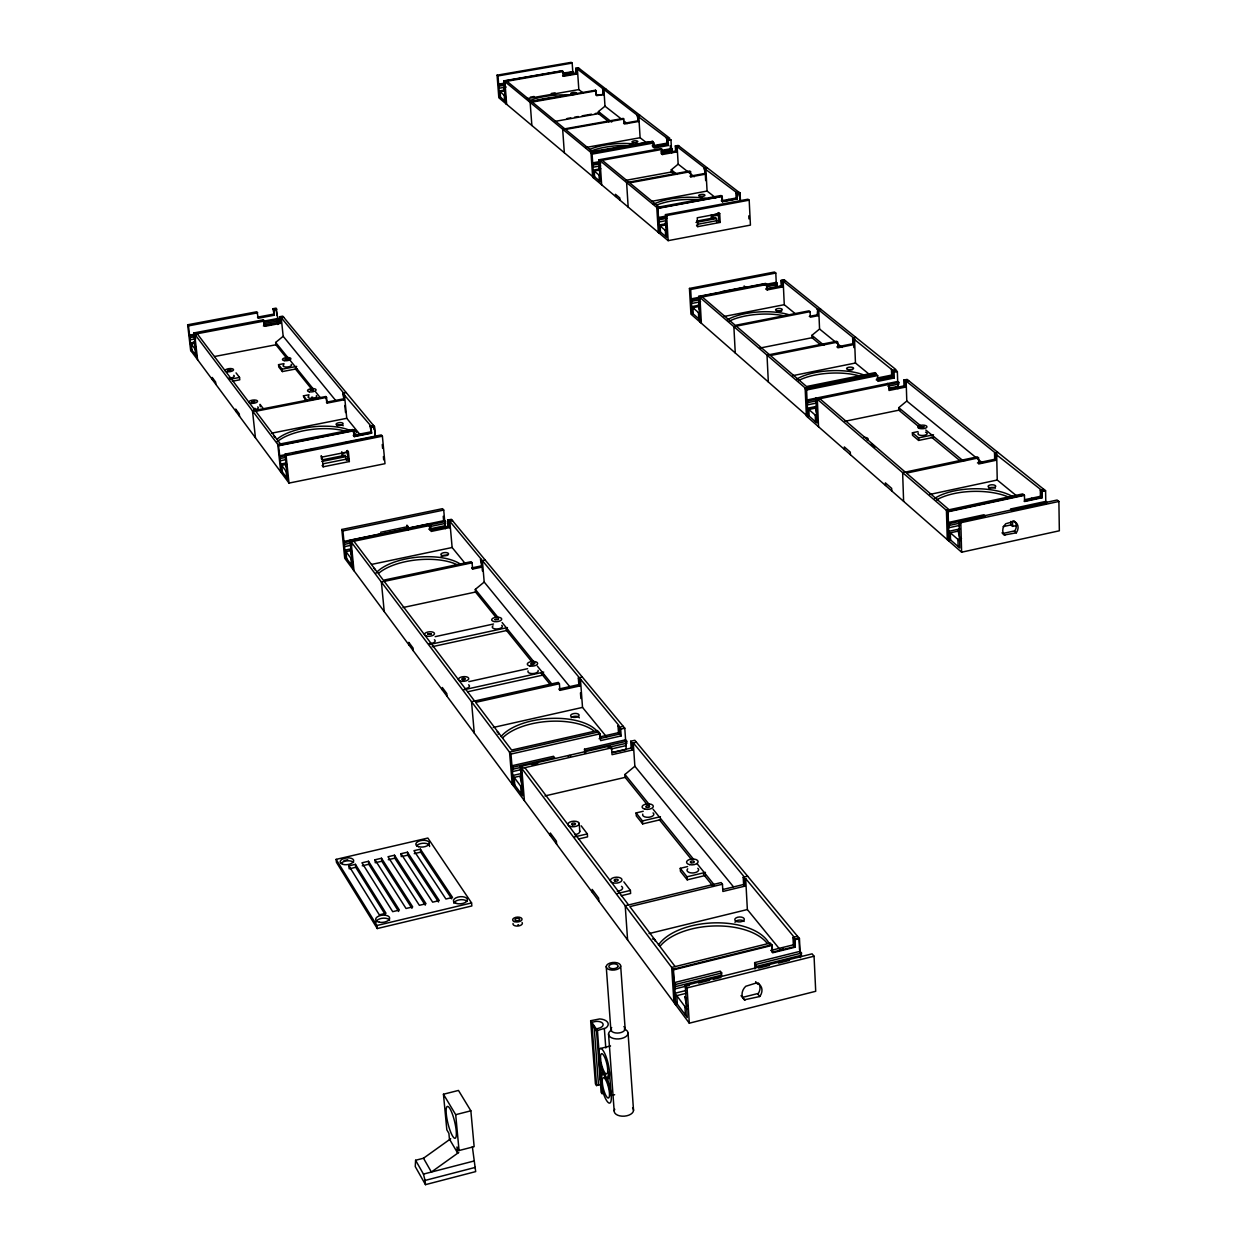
<?xml version="1.0" encoding="UTF-8"?>
<svg xmlns="http://www.w3.org/2000/svg" width="1247" height="1247" viewBox="0 0 1247 1247"><rect width="100%" height="100%" fill="white"/><g stroke="black" fill="none" stroke-linecap="round" stroke-linejoin="round"><path stroke-width="1.5" d="M273.483 314.15L257.49 317.159L258.363 318.234L274.356 315.21L272.906 308.742L276.101 308.134L278.44 323.098L277.956 318.468L189.56 335.178L190.105 339.839L195.795 338.748M289.023 453.908L279.827 455.747L280.357 460.735L285.875 459.644M381.598 534.854L380.756 533.778L343.969 541.416L344.499 546.654L351.841 545.126M504.037 83.222L498.629 84.157L498.94 88.272L506.157 87.009M409.078 529.149L408.221 528.073L444.649 520.513L445.522 521.573L445.101 525.72L428.719 529.133M599.869 161.564L592.684 162.858L592.98 167.223L600.649 165.835M661.97 150.295L671.478 148.58L672.304 149.219L671.728 152.913L670.964 139.882L667.02 139.539L670.964 139.882M665.976 216.09L658.494 217.492L659.351 218.209L658.759 222.028L666.241 220.625M513.016 767.201L554.603 757.693L553.512 756.29L511.94 765.767L513.016 767.201L512.423 771.612L519.983 769.882M700.346 297.082L691.212 298.859L692.132 299.654L691.477 303.52L700.611 301.758M763.554 284.83L776.242 282.368L777.193 283.163L776.46 287.028L775.79 273.062L774.512 272.017L689.451 288.431L690.932 314.119L806.357 415.282M584.781 753.079L584.5 749.213L625.589 739.83L626.742 741.217L625.978 745.628L611.046 749.042M450.697 1138.76L423.497 1158.229L415.594 1160.271L415.251 1166.569L425.476 1184.65L475.684 1171.603L472.348 1146.694M888.752 388.285L897.856 386.43L898.806 382.377L897.7 381.473L807.043 399.96L808.103 400.879L807.261 404.932L816.458 403.062M713.346 979.363L720.704 977.523L721.717 972.956L720.33 971.164L674.3 982.62L675.64 984.429L674.705 988.996L689.42 985.333M949.668 523.553L985.286 515.853L983.992 514.762L948.406 522.462L949.668 523.553L948.562 527.793L959.785 525.361M800.371 957.665L801.525 953.082L800.075 951.321L754.638 962.637L754.981 968.981M1002.042 532.781A8.511 6.999 -48.5 0 0 1002.619 533.513L1014.902 530.817A8.511 6.999 -48.5 0 0 1013.858 520.81M1016.258 532.843L1016.648 532.298A8.511 6.999 -48.5 0 0 1013.951 521.433L1005.737 523.756A8.511 6.999 -48.5 0 0 1004.365 534.979L1016.258 532.843L1014.512 531.378M741.061 995.605A10.755 8.635 -39.3 0 0 742.479 997.397L758.363 993.407A10.755 8.635 -39.3 0 0 758.363 982.963M759.766 996.509L760.265 995.823A10.771 8.635 -39.3 0 0 756.321 982.979L745.722 986.299A10.771 8.635 -39.3 0 0 744.365 999.829L759.766 996.509L757.864 994.093M647.177 804.627L625.168 777.38L624.965 774.465L634.863 766.266L633.289 742.885L744.319 876.968M496.228 617.67L475.528 592.044L475.31 589.379L484.195 582.053L482.386 560.636L579.356 677.729M821.009 345.138L812.015 337.703L811.906 335.334L819.56 329.021L818.749 309.942L853.462 337.89L853.836 347.601M919.507 427.269L898.822 410.185L898.744 407.691L906.787 401.035L906.148 381.114L995.418 453.035L995.542 458.693M674.315 174.315L671.4 171.992L671.276 169.826L678.165 164.152L677.152 146.694L704.991 168.189L705.677 180.612M286.826 358.325L275.899 344.78L275.649 342.457L283.178 336.285L281.214 317.673L343.611 393.008L344.312 400.1M608.895 121.832L598.576 113.664L598.435 111.575L604.998 106.198L603.891 89.472L637.996 115.768L638.402 121.505L624.388 123.999L623.282 118.403L562.662 129.205L564.33 152.758M590.657 1020.716L597.453 1030.521L605.948 1027.887A10.631 5.783 -4.1 0 0 599.698 1018.939L590.657 1020.716L595.427 1083.877L596.565 1085.56L598.513 1085.046A6.562 3.679 -4.1 0 1 600.602 1084.625M255.089 408.346L253.718 408.689M415.594 1160.271L423.45 1174.097L473.673 1161.097M425.476 1184.65L425.056 1180.441L475.31 1167.395M611.201 1095.614L609.44 1071.719L607.086 1078.92L611.201 1095.614L614.646 1094.726M457.509 1152.774L456.963 1146.975L459.052 1150.529L474.141 1146.632L470.852 1110.812L458.475 1090.439L443.449 1094.243L446.831 1129.829L448.889 1133.32L449.434 1139.088L457.509 1152.774L458.756 1152.446L431.384 1172.04L423.497 1158.229M443.449 1094.243L455.701 1114.678L470.852 1110.812M445.366 528.681L443.729 510.07L442.545 508.667L341.818 529.476L344.718 558.251L689.295 1023.195L815.709 991.287L814.057 956.215L812.093 953.846L685.242 985.473L687.268 1017.552L675.531 1001.715M600.166 1048.556L610.531 1045.937M685.242 985.473L687.081 987.905L814.057 956.215M686.021 990.492L674.986 993.251L686.738 1009.026M686.661 993.189L676.778 995.652L677.324 1004.147M688.219 1005.752L684.915 1006.578L685.46 1015.089M800.184 953.534L799.452 938.617L634.832 740.297L630.701 741.232L632.26 743.118L632.712 749.946L612.043 754.684L611.56 747.857L610.017 745.971L520.311 766.469L673.474 969.839L772.189 945.366L772.579 952.802L795.29 947.159L794.916 939.739L792.998 937.417L797.534 936.294M794.916 939.739L799.452 938.617M770.677 950.463L793.357 944.836L795.29 947.159M675.64 984.429L721.717 972.956M754.638 962.637L756.041 964.399L801.525 953.082M675.78 986.548L721.842 975.076M801.618 955.186L756.165 966.519L756.041 964.399M698.632 983.041L709.668 980.282M758.612 968.077L769.508 965.365M778.58 963.089L789.476 960.377M649.032 933.582L747.358 909.546L779.983 949.544M747.623 876.173L743.212 877.233L744.568 878.87L744.958 886.118L722.87 891.465L722.449 884.217L721.125 882.58L625.215 905.758L627.6 939.957M621.271 895.72L630.623 893.476L630.405 890.42L623.859 881.832M687.596 866.556L680.254 868.317L680.441 871.341L687.222 879.836L705.646 875.394M722.449 884.217L629.844 906.616L675.141 966.596M744.568 878.87L745.675 878.605L794.136 937.136M723.385 889.376L743.617 884.482L744.958 886.118M617.312 893.569L630.405 890.42M680.254 868.317L687.035 876.797L705.475 872.37M336.144 859.37L376.937 925.492L471.569 902.922L471.849 905.961L377.249 928.547L336.456 862.332L336.144 859.37L427.861 838.046L471.569 902.922M578.452 839.013L587.555 836.877L587.337 833.9L581.164 825.81M643.249 811.251L636.095 812.935L636.282 815.897L642.657 823.893L660.614 819.669M574.586 836.893L587.337 833.9M636.095 812.935L642.47 820.931L660.427 816.707M343.938 860.586L347.695 859.713M348.895 865.854L355.426 864.342L386.009 913.256L379.322 914.846L348.895 865.854L349.191 868.832L355.738 867.304L385.292 914.659M368.473 861.287L361.957 862.815L392.696 911.666L399.383 910.076L368.473 861.287L368.785 864.265L398.65 911.479M374.988 859.775L381.504 858.248L412.71 906.912L406.039 908.486L374.988 859.775L375.285 862.737L381.8 861.225L411.962 908.315M394.504 855.224L388.004 856.736L419.366 905.322L426.022 903.748L394.504 855.224L394.785 858.185L425.258 905.151M400.988 853.712L407.473 852.2L439.287 900.583L432.662 902.158L400.988 853.712L401.285 856.673M420.41 849.176L413.942 850.688L445.912 899.009L452.536 897.435L420.41 849.176L420.691 852.137L451.741 898.853M362.254 865.792L368.785 864.265M388.3 859.713L394.785 858.185M402.906 856.299L407.753 855.161L438.508 902.002M414.238 853.649L420.691 852.137M544.97 795.929L625.448 777.302M584.5 749.213L585.622 750.616L626.742 741.217M513.172 769.15L522.618 766.983M532.079 764.832L537.738 763.538M608.177 747.436L626.867 743.165M611.56 747.857L521.76 768.386L524.395 800.683M632.26 743.118L636.391 742.168M612.386 752.362L631.169 748.06L632.712 749.946M522.181 773.327L512.751 775.494L522.072 788.01M613.197 752.487L626.243 749.494L624.778 728.201L451.383 519.313L447.735 520.061L448.265 526.187L449.45 527.637L431.135 531.44L430.574 525.314L429.404 523.88L350.017 540.356L352.901 569.302M521.121 775.821L514.169 777.411L514.808 785.174M579.434 679.272L579.917 685.897L559.919 690.37L559.404 683.73L475.606 702.373L511.613 750.055L597.484 730.555L600.134 733.797L600.618 740.593L621.146 735.917L618.481 732.675L618.013 725.894L619.042 725.66L580.432 679.038L578.343 677.963L582.349 677.074M598.622 731.942L509.555 752.175L512.205 784.254M623.251 726.346L619.151 727.282L619.619 734.062L599.106 738.738M350.017 540.356L510.974 754.076L600.134 733.797M618.013 725.894L620.679 729.136L624.778 728.201M599.838 736.915L618.481 732.675M493.266 727.469L582.52 707.408L606.588 736.93M579.917 685.897L578.842 684.587L558.843 689.045L559.919 690.37M463.9 689.762L543.723 672.086M467.952 691.711L543.941 674.861M468.841 681.657L527.575 668.688M1003.056 526.639L1012.408 524.597M1010.803 521.402L1010.881 524.94L1012.611 526.39L1016.383 525.564M961.515 538.657L957.945 539.437L958.132 546.56M855.863 337.407L852.652 338.046L892.571 370.203L895.845 369.533L784.192 279.811L781.105 280.404L782.415 281.463L782.664 286.919L767.201 289.928L766.936 284.456L765.642 283.412L698.679 296.381L805.141 387.942L806.388 416.108L961.608 552.203L1059.342 530.786L1058.89 501.465L1057.113 500.031L959.099 521.246L959.831 548.041L948.858 538.439M1024.146 501.169L1041.744 497.382L1041.635 491.178L1045.157 490.414M1043.833 489.354L1040.325 490.118L1042.071 491.521L1042.18 497.724L1024.582 501.528L1024.457 495.324L1022.711 493.906L946.426 510.335L947.268 539.624M435.172 636.656L493.516 624.014M959.099 521.246L960.813 522.711L1058.89 501.465M949.715 525.33L959.083 523.304M959.894 528.915L948.655 531.347L959.644 540.917M430.059 644.387L507.451 627.584M959.255 530.879L950.339 532.812L950.541 539.904M432.195 646.71L507.685 630.296M1024.021 494.965L947.689 511.426L948.515 540.73M807.697 414.877L816.972 422.998L815.897 397.996L948.11 511.784L1024.457 495.324M1042.071 491.521L1045.594 490.772L1045.812 504.022M1024.598 499.72L1040.434 496.306L1042.18 497.724M929.81 494.435L997.241 480.017L1016.492 495.792M403.03 607.538L476.385 591.857M481.046 565.951L471.693 567.931L472.613 569.068L481.981 567.089L480.516 559.7L481.451 559.498L482.418 570.955M472.613 569.068L472.083 562.818L381.379 581.99L384.232 611.56M480.516 559.7L481.451 560.838L485.192 560.043M903.607 501.341L902.641 472.66L977.321 456.854L978.552 457.883L978.708 463.962L995.948 460.299L994.685 459.286L994.545 453.222L997.99 452.49M978.552 457.883L906.46 473.127L949.107 509.758M994.545 453.222L1041.198 489.915M977.461 462.933L994.685 459.286M917.995 431.602L912.414 432.771L912.492 435.281L918.649 440.425L933.582 437.307M371.528 564.423L452.131 547.511L465.49 563.893M380.616 532.298L408.081 526.593L408.393 529.991M451.679 519.672L448.032 520.42L448.561 526.546L430.262 530.365M344.78 542.507L350.298 541.354M425.476 525.735L445.522 521.573M430.574 525.314L351.124 541.822L354.008 570.783M447.735 520.061L448.92 521.495L452.583 520.747M344.951 544.253L350.485 543.1M429.28 526.717L445.678 523.319M448.265 526.187L429.966 530.006L429.545 525.408M350.36 548.992L344.842 550.145L351.95 559.669M351.467 550.441L345.933 551.595L346.635 558.578M912.414 432.771L918.571 437.9L933.504 434.782M845.061 421.268L900.022 409.936M341.818 529.476L342.909 530.926L443.729 510.07M887.318 383.437L888.815 384.653L889.017 390.482L905.509 387.1L903.997 385.884L903.81 380.07L907.099 379.4L1045.594 490.772M808.103 400.879L815.476 399.383M898.806 382.377L817.331 399.227L818.531 426.739M903.81 380.07L905.322 381.286L908.611 380.616M808.181 402.547L815.538 401.035M887.926 386.274L898.869 384.029M889.36 388.877L903.997 385.884M816.598 406.366L807.401 408.252L816.691 416.342M815.46 408.128L808.835 409.484L809.116 416.108M258.363 318.234L256.898 311.75L187.658 324.781L190.635 350.345L289.008 483.088L384.996 463.681L382.393 436.185L381.333 434.922L285.095 454.142L287.761 479.253L281.432 470.727M805.141 387.942L876.158 373.523L875.067 372.635L806.56 386.523L770.459 355.535L837.641 342.114L837.875 347.804L853.946 344.577L853.727 338.903M877.67 375.565L876.189 374.349L805.172 388.768L806.591 389.999L877.67 375.565L877.872 381.348L894.27 378.012L894.083 372.23L892.587 371.029L895.86 370.359L897.357 371.559L897.934 388.69M894.083 372.23L897.357 371.559M877.093 378.044L891.652 375.082L892.758 375.986L876.376 379.322M876.407 380.148L892.79 376.812L894.27 378.012M286.233 462.964L280.715 464.071L287.059 472.582M321.477 459.005L321.134 455.747L322.147 457.041L348.396 451.773L349.363 461.546L323.144 466.814L322.131 465.505M286.935 464.32L281.682 465.365L282.399 472.021M342.161 456.823L341.662 451.85L342.691 453.129L346.401 452.396M322.739 459.769L345.138 455.28L346.541 460.439M321.882 461.452L346.167 456.573M323.004 463.837L347.29 458.943L349.363 461.546M345.201 459.395L348.911 458.647M792.609 375.69L855.458 363.017L869.019 374.116M759.844 348.084L812.779 337.563M370.546 431.914L353.26 435.359L354.288 436.621L371.59 433.177L369.985 426.1L373.445 425.414L373.788 429.062M354.288 436.621L353.727 430.807L278.751 445.725L193.815 332.949L263.444 319.793L264.91 326.309L280.996 323.269L279.531 316.754L282.742 316.146L374.49 426.677L375.409 436.232M369.985 426.1L371.029 427.362L374.49 426.677M292.702 453.175L314.758 448.764M342.66 443.184L351.763 441.36M355.411 440.643L375.441 436.637M382.393 436.185L280.544 456.714M836.815 346.931L852.87 343.72L853.946 344.577M280.731 458.382L286.249 457.275M809.303 316.395L817.19 314.852L818.203 315.678L810.332 317.221L810.082 311.656L809.069 310.83L735.294 325.342L702.279 296.989M271.597 433.177L346.76 418.306L359.993 434.533M305.562 400.63L303.426 395.86L308.991 394.769M724.226 316.442L784.269 304.689L794.775 313.293M326.013 398.401L327.135 403.108L344.063 399.788L342.754 393.179L346.136 392.509M254.294 410.964L258.035 410.232M312.779 399.508L322.069 397.684M327.135 403.108L326.558 397.403L255.76 411.276L280.404 443.916M342.754 393.179L370.858 425.928M326.402 402.204L343.315 398.884M817.19 314.852L817.736 309.131L783.178 281.308L784.269 304.689M810.082 311.656L733.875 326.652L735.262 352.979M816.941 309.287L821.118 309.474M722.2 291.517L745.379 287.013L744.116 285.968M765.97 283.677L698.99 296.646L700.455 322.474M784.519 280.076L781.433 280.669L781.698 286.14L766.235 289.133M766.936 284.456L699.926 297.441L701.375 323.285M782.415 281.463L785.501 280.856M692.132 299.654L699.442 298.236M766.328 285.267L777.193 283.163M692.225 301.213L699.52 299.794M766.406 286.81L777.271 284.706M782.664 286.919L781.37 285.875L765.907 288.883L767.201 289.928M698.959 305.219L691.664 306.637L699.661 313.605M699.099 306.497L692.88 307.713L693.238 313.932M296.973 368.753L282.414 371.559L278.798 367.023L278.549 364.67L284.004 363.625M689.451 288.431L690.667 289.491L775.79 273.062M230.336 379.213L239.533 377.436L239.783 379.805L232.441 381.223M278.549 364.67L282.165 369.206L296.724 366.4M214.593 356.502L276.881 344.593M187.658 324.781L188.484 325.872L257.77 312.81M272.906 308.742L273.779 309.802L276.974 309.194M577.065 73.947L575.771 68.398L577.065 73.947L563.582 76.301L562.288 70.736L503.975 80.852L590.984 152.524L592.668 177.245L668.143 240.655L750.429 225.115L749.182 200.159L747.951 199.208L665.477 214.609L666.833 237.398L659.32 231.085M280.419 317.829L283.63 317.221M190.168 336.004L195.873 334.929M263.553 322.116L278.611 319.279M190.355 337.547L196.044 336.472M263.709 323.674L278.782 320.822M263.444 319.793L264.021 325.233L280.107 322.178L280.996 323.269M263.398 325.95L272.797 324.173M194.251 342.208L190.464 342.925L195.795 350.08M194.516 343.408L191.274 344.032L191.991 350.22M665.477 214.609L666.646 215.56L749.182 200.159M659.351 218.209L666.849 216.807M659.445 219.721L666.942 218.319M719.706 213.564L697.229 217.773L697.728 226.642L720.189 222.418L719.706 213.564L718.506 212.598L718.989 221.467M666.428 223.649L658.946 225.052L666.475 231.334M711.382 218.272L711.226 215.248L718.646 213.861L717.68 213.175L718.818 218.443M665.727 224.959L660.099 226.019L660.458 232.051M711.226 215.248L712.411 216.214L717.976 215.17M696.668 221.109L715.342 217.602L716.542 218.568L716.729 222.075M695.982 222.418L716.542 218.568M697.213 224.366L717.789 220.501L720.189 222.418M651.978 201.266L707.08 191.056L715.856 197.946M735.87 192.739L737.086 193.675L737.351 198.959L736.151 198.024L735.87 192.739L738.848 192.194L739.035 196.013M676.731 151.916L675.609 151.058L675.313 145.961L676.435 146.819L676.731 151.916L662.391 154.519L662.095 149.422L660.988 148.549L598.965 159.787L657.933 208.389L722.231 196.434L722.512 201.718L737.351 198.959M737.086 193.675L740.048 193.114L740.437 200.658M736.151 198.024L721.312 200.783L722.512 201.718M626.103 180.301L673.162 171.681M704.274 168.329L705.428 174.175L704.274 168.329L707.174 167.784M705.428 174.175L690.838 176.856L690.557 171.665L629.641 182.841L659.04 207.018M705.132 169L736.618 192.599M704.555 173.504L689.981 176.186L690.838 176.856M593.463 163.528L598.872 162.546M660.879 151.292L672.304 149.219M593.572 164.978L600.758 163.669M660.972 152.742L672.398 150.669M675.609 151.058L661.284 153.662L662.391 154.519M600.836 168.735L593.167 170.138L600.041 175.874M599.636 170.028L594.227 171.01L594.616 176.825M585.794 147.505L640.116 137.731L646.008 142.361M653.007 146.476L667.27 143.888L666.849 138.043L637.295 115.893L638.402 121.505M590.984 152.524L652.711 141.394L653.054 147.193M666.147 138.183L669.826 138.308L578.468 67.93L575.771 68.398M653.849 142.969L652.742 142.111L591.031 153.256L592.091 154.129L653.849 142.969L654.145 148.05L668.408 145.463L668.111 140.397M652.197 145.821L666.444 143.249M654.846 146.865L667.316 144.621L668.408 145.463M675.313 145.961L678.181 145.431L740.048 193.114M662.095 149.422L600.025 160.66L601.646 184.774M676.435 146.819L679.303 146.304M637.295 115.893L640.085 115.394M624.061 119.011L565.546 129.439L592.356 151.495L652.711 141.394M623.594 123.391L637.607 120.881M567.058 118.527L570.814 117.857M574.571 117.187L578.343 116.517M582.1 115.846L591.499 114.178M595.255 113.524L599.012 112.854M554.541 121.473L599.901 113.415M530.334 97.141L534.137 96.487M551.299 93.478L555.102 92.808M527.528 98.575L578.826 89.581L583.362 93.151M595.598 90.205L595.926 95.084L603.532 94.476L596.674 95.676L595.598 90.205L531.503 101.459L506.937 81.258M602.784 93.884L603.143 88.88L603.517 94.585M596.347 90.797L530.146 102.425L531.861 125.495M605.948 89.114L602.457 89.005M592.621 176.513L498.831 97.749L497.07 75.179L571.22 62.35L572.17 63.098L572.825 72.388M497.07 75.179L497.989 75.927L572.17 63.098M562.522 70.923L504.193 81.055L505.955 103.735M578.702 68.117L576.005 68.585L576.348 73.386L562.865 75.74M563.239 71.484L504.895 81.616L506.641 104.327M576.738 69.146L579.434 68.679M563.161 72.95L573.464 71.843L573.558 73.214L563.971 74.882M499.314 84.734L504.723 83.783M563.878 73.511L573.464 71.843M499.423 86.105L504.832 85.155M576.098 73.199L562.615 75.537L563.582 76.301M504.567 90.065L499.159 91L505.144 95.988M505.16 90.891L500.078 91.764L500.499 97.235M312.732 397.185L311.625 397.201M603.143 88.88L577.408 69.037L578.826 89.581M728.731 199.395L729.635 200.097M690.557 171.665L689.685 170.995L626.602 182.576L628.176 207.08M722.231 196.434L721.031 195.498L656.779 207.438L658.307 232.378M604.998 106.198L621.287 118.933M624.248 121.255L627.21 123.578M678.165 164.152L694.267 176.762M598.435 111.575L611.7 122.05M671.276 169.826L677.09 174.424M1031.643 498.208L1032.952 499.268M696.543 225.676L697.728 226.642M837.641 342.114L836.581 341.257L767.014 355.146L768.323 381.941M819.56 329.021L842.161 347.461M906.787 401.035L982.511 462.886M532.22 102.051L564.782 128.815M602.207 160.271L628.815 182.156M811.906 335.334L823.908 345.216M898.744 407.691L921.284 426.287M925.788 430.012L963.37 460.985M931.322 437.027L959.395 460.221M504.614 89.114L503.913 88.553L504.926 93.244M599.558 168.563L598.763 167.909L599.854 172.959M666.023 223.743L665.15 223.01L666.288 228.295M505.565 101.49L499.579 96.471L497.989 75.927M593.572 175.952L600.431 181.703L598.965 159.787M1003.04 533.887L1004.77 535.353M736.276 326.168L769.446 354.662M819.84 398.728L905.26 472.099M871.217 443.932L874.833 447.034M699.208 305.78L698.289 304.985L699.489 310.487M816.333 408.018L815.257 407.083L816.551 413.006M959.395 531.986L958.117 530.879L959.535 537.348M700.019 319.856L692.007 312.857L690.667 289.491M481.451 559.498L449.824 521.308L452.131 547.511M472.083 562.818L471.148 561.68L383.359 580.229L353.914 541.245M283.178 336.285L335.755 400.568M484.195 582.053L569.988 686.941M634.863 766.266L733.361 886.679M361.911 433.629L362.69 434.58M782.025 947.642L783.459 949.388M354.226 429.592L356.626 432.553M326.558 397.403L325.826 396.499L252.486 410.855L255.448 437.791M353.727 430.807L352.698 429.545L277.785 444.446L280.731 471.912M559.404 683.73L558.344 682.405L471.537 701.718L474.265 733.065M772.189 945.366L770.287 943.044L671.681 967.454L673.941 1002.479M264.021 325.233L264.91 326.309M275.649 342.457L313.293 389.017M315.725 392.026L320.573 398.027M475.31 589.379L498.441 617.982M502.089 622.502L534.963 663.155M537.395 666.163L552 684.229M624.965 774.465L649.422 804.705M653.085 809.241L693.441 859.152M697.12 863.688L714.235 884.871M295.321 368.847L312.327 389.906M505.955 629.735L531.518 661.393M541.26 673.458L551.003 685.507M659.398 819.778L691.181 859.136M703.417 874.287L713.19 886.399M348.396 451.773L347.352 450.479L348.318 460.237M408.081 526.593L406.943 525.158L407.255 528.557M303.426 395.86L307.214 400.599M347.492 451.897L346.728 450.931L347.991 456.901M755.666 981.654L757.537 984.039M743.025 997.818L744.911 1000.25M236.042 372.869L239.533 377.436M263.678 409.125L260.031 404.34L260.296 406.74M197.073 333.572L255.058 410.357M384.232 581.383L474.593 701.048M524.909 767.669L628.582 904.948M285.095 454.142L286.077 455.451L289.008 483.088M194.891 342.302L194.267 341.475L195.436 346.978M286.155 464.211L285.423 463.229L286.701 469.231M351.077 550.909L350.251 549.802L351.592 556.162M521.262 778.237L520.186 776.787L521.745 784.098M686.053 998.333L684.697 996.509L686.458 1004.755M191.181 349.113L196.512 356.299L193.815 332.949M352.652 566.684L345.544 557.113L342.909 530.926M513.39 783.256L522.711 795.82L520.311 766.469M591.966 1024.551L596.534 1031.16M423.45 1174.097L425.056 1180.441M194.968 348.973L195.685 355.192M188.484 325.872L191.446 351.436M212.473 379.821L212.208 377.451L215.622 382.05L215.887 384.419M194.626 334.04L197.603 359.744M239.533 416.327L239.268 413.91L235.699 409.094L235.964 411.51M276.288 309.957L276.865 315.397M277.442 320.853L277.832 324.485M282.165 369.206L282.414 371.559M273.779 309.802L274.356 315.21M286.077 471.257L286.779 477.944M281.697 473.205L278.502 445.413L353.462 430.496L354.039 436.31L371.325 432.865L370.78 427.051L374.225 426.349L375.269 437.292M279.531 316.754L280.107 322.178M355.426 864.342L355.738 867.304M376.937 925.492L377.249 928.547M322.147 457.041L323.144 466.814M344.827 405.431L345.528 412.523M343.502 394.083L344.063 399.788M342.691 453.129L343.019 456.449M353.182 569.676L350.298 540.715L429.701 524.239L430.121 528.837M381.504 858.248L381.8 861.225M350.843 558.204L351.545 565.203M344.343 393.912L346.76 418.306M371.029 427.362L371.59 433.177M407.473 852.2L407.753 855.161M409.078 645.089L408.813 642.361L413.069 648.081L413.318 650.809M382.252 444.524L382.611 448.359M383.39 456.573L383.702 459.894M455.701 1114.678L459.052 1150.529M447.05 696.34L446.8 693.55L442.326 687.502L442.576 690.292M448.92 521.495L449.45 527.637M443.231 516.289L443.558 520.108M481.451 560.838L481.981 567.089M510.974 754.076L513.624 786.171M520.623 786.078L521.262 793.871M550.566 836.004L550.332 833.027L556.38 841.179L556.614 844.157M503.975 80.852L505.721 103.548M504.209 95.224L504.645 100.711M580.463 692.864L580.884 698.538M604.374 1028.775L605.793 1047.979M578.343 677.963L578.842 684.587M592.403 892.462L592.185 889.423L598.607 898.074L598.825 901.129M597.453 1030.521L602.192 1093.9L601.116 1092.31L596.378 1028.946L598.295 1028.37A6.609 3.601 -4.2 0 0 602.753 1023.428A6.609 3.601 -4.2 0 0 593.775 1021.854L591.795 1022.353L596.565 1085.56M579.2 823.425L579.793 831.359M594.086 1025.954L598.513 1085.046M606.229 966.487L610.812 1029.352M608.536 1033.888L614.179 1110.983M580.432 679.038L582.52 707.408M585.622 750.616L585.763 752.549M628.067 1033.264L633.538 1110.391M620.679 966.02A7.248 3.835 -3.9 0 1 609.658 969.714A7.248 3.835 -3.9 0 1 610.017 963.058A7.248 3.835 -3.9 0 1 620.679 966.02L625.152 1028.9M620.679 729.136L621.146 735.917M642.47 820.931L642.657 823.893M598.981 174.985L599.371 180.815M592.091 154.129L593.712 178.118M630.701 741.232L631.169 748.06M615.597 196.512L615.457 194.298L619.806 197.946L619.946 200.159M673.474 969.839L675.734 1004.895M675.282 1004.287L673.021 969.231L771.706 944.79L772.096 952.209L794.807 946.582L794.433 939.162L798.968 938.04L799.53 949.653M687.035 876.797L687.222 879.836M638.791 116.392L640.116 137.731M687.081 987.905L689.295 1023.195M657.933 208.389L659.445 233.36M659.164 233.111L657.652 208.155L721.919 196.2L722.216 201.484L737.055 198.725L736.774 193.441L739.752 192.895L740.141 200.533M670.247 145.65L670.465 149.313M666.974 138.822L667.316 144.621M666.646 215.56L668.143 240.655M665.306 230.368L665.68 236.431M698.679 296.381L700.144 322.194M698.429 312.529L698.772 318.78M712.411 216.214L712.583 219.223M745.675 878.605L747.358 909.546M705.864 168.859L707.08 191.056M743.212 877.233L743.617 884.482M748.792 215.856L748.948 218.88M792.998 937.417L793.357 944.836M781.105 280.404L781.37 285.875M815.257 415.095L815.538 421.735M806.591 389.999L807.807 417.355M817.97 310.098L818.203 315.678M844.453 449.466L844.344 446.94L850.298 452.162L850.407 454.687M854.522 338.748L855.458 363.017M852.652 338.046L852.87 343.72M885.495 485.473L885.401 482.885L891.667 488.372L891.761 490.959M892.571 370.203L892.79 376.812M891.449 369.299L891.652 375.082M905.322 381.286L905.509 387.1M918.571 437.9L918.649 440.425M960.813 522.711L961.608 552.203M948.11 511.784L948.936 541.089M996.665 454.048L997.241 480.017M995.807 454.22L995.948 460.299M1012.502 521.075L1012.611 526.39M1040.325 490.118L1040.434 496.306M632.588 1107.928A9.695 5.487 -3.9 0 1 624.342 1116.159A9.695 5.487 -3.9 0 1 614.755 1109.269M623.89 1026.624A7.186 3.912 -3.9 0 1 622.908 1031.737A7.186 3.912 -3.9 0 1 613.586 1032.438A7.186 3.912 -3.9 0 1 611.7 1027.544M624.264 1029.056A9.789 5.347 -3.9 0 1 625.713 1036.725A9.789 5.347 -3.9 0 1 611.544 1037.785A9.789 5.347 -3.9 0 1 611.607 1030.006M590.065 151.464A36.35 11.753 -3.9 0 1 626.508 145.603M589.925 149.328A36.35 11.737 -3.9 0 1 633.414 143.888M532.235 101.818A34.776 10.771 -4.2 0 1 558.5 97.063M571.609 94.928A2.868 0.888 -4.1 0 1 574.306 94.445M528.853 101.085A34.791 10.755 -4.2 0 1 572.155 95.271M656.904 204.991A38.065 12.86 -3.5 0 1 700.518 199.956M700.066 196.886A3.149 1.044 -3.4 0 1 702.388 196.558M653.366 204.321A38.08 12.844 -3.5 0 1 707.127 198.772M798.501 380.584A42.616 16.367 -2.4 0 1 858.918 375.783M848.755 369.704A3.507 1.325 -2.3 0 1 852.247 369.72M796.662 379.135A42.632 16.336 -2.4 0 1 865.075 375.518M729.292 321.134A40.715 14.995 -2.9 0 1 784.909 315.99M776.959 311.173A3.351 1.216 -2.9 0 1 781.666 311.173M727.469 319.7A40.73 14.98 -3 0 1 789.102 314.79M925.555 432.179A4.614 1.824 -1.7 0 1 926.334 434.611A4.614 1.824 -1.7 0 1 920.239 435.281A4.614 1.824 -1.7 0 1 918.416 432.974M864.015 437.323A4.629 1.839 -2.1 0 1 867.273 440.129M962.466 460.735A4.723 1.902 -1.4 0 1 965.989 460.346M936.466 499.969A46.482 19.235 -1.2 0 1 1009.104 497.335M988.824 488.107A3.835 1.559 -1.1 0 1 995.433 488.185M934.595 498.488A46.498 19.204 -1.2 0 1 1012.938 496.774M416.592 845.856A6.781 3.351 -5.7 0 1 424.51 843.237A6.781 3.351 -5.7 0 1 429.576 846.51M375.955 922.515A7.046 3.601 -6.3 0 1 381.769 918.338A7.046 3.601 -6.3 0 1 389.656 920.177M341.023 863.392A6.827 3.382 -6.5 0 1 347.43 860.835A6.827 3.382 -6.5 0 1 353.587 862.503M453.814 903.233A6.983 3.554 -5.5 0 1 459.909 899.788A6.983 3.554 -5.5 0 1 467.173 901.519M291.159 364.405A4.255 1.559 -5.9 0 1 289.787 366.493A4.255 1.559 -5.9 0 1 284.378 366.805A4.255 1.559 -5.9 0 1 283.864 364.841M233.719 375.347A4.271 1.574 -6.3 0 1 233.392 377.14A4.271 1.574 -6.3 0 1 228.902 378.122M316.333 395.611A4.349 1.637 -5.8 0 1 314.977 397.777A4.349 1.637 -5.8 0 1 309.427 398.105A4.349 1.637 -5.8 0 1 308.866 396.047M257.693 406.927A4.364 1.652 -6.2 0 1 257.708 408.595A4.364 1.652 -6.2 0 1 253.936 409.78M277.021 441.937A43.022 16.757 -5.9 0 1 346.76 431.602M353.634 434.798A43.022 16.757 -5.9 0 1 354.912 435.733M337.282 425.695A3.538 1.372 -5.7 0 1 343.221 425.741M273.966 436.263A3.57 1.372 -6.1 0 1 274.948 437.51M276.756 439.49A43.037 16.741 -5.9 0 1 350.298 430.62M353.4 432.335A43.037 16.741 -5.9 0 1 356.658 435.312M522.119 922.546A4.723 2.432 -4.9 0 1 518.004 926.038A4.723 2.432 -4.9 0 1 513.063 923.435M518.518 924.713A2.354 1.216 -4.9 0 1 517.91 924.822M501.73 625.355A5.05 2.229 -4.8 0 1 500.452 628.254A5.05 2.229 -4.8 0 1 493.968 628.613A5.05 2.229 -4.8 0 1 493.017 625.838M434.392 639.758A5.082 2.245 -5.3 0 1 434.283 642.267A5.082 2.245 -5.3 0 1 429.046 643.577M538.081 670.325A5.191 2.354 -4.5 0 1 532.968 673.567A5.191 2.354 -4.5 0 1 528.089 670.87M468.576 684.806A5.222 2.369 -5.1 0 1 468.872 687.175A5.222 2.369 -5.1 0 1 464.523 688.78M502.775 737.772A51.844 24.441 -4.4 0 1 547.012 721.483A51.844 24.441 -4.4 0 1 593.463 730.539M571.22 717.649A4.255 1.98 -4.2 0 1 575.818 716.261A4.255 1.98 -4.2 0 1 579.309 717.851M497.07 731.88A4.287 2.011 -4.9 0 1 498.145 734.202M501.06 736.556A51.86 24.426 -4.4 0 1 548.586 718.521A51.86 24.426 -4.4 0 1 596.518 730.508M597.812 732.02A51.86 24.426 -4.4 0 1 600.243 736.852M378.574 573.386A46.934 20.014 -5.3 0 1 457.181 564.766M441.173 556.754A3.866 1.621 -5.1 0 1 447.517 555.414M373.586 568.273A3.897 1.637 -5.7 0 1 374.77 569.739M375.659 573.495A46.95 19.999 -5.3 0 1 415.968 557.347A46.95 19.999 -5.3 0 1 460.486 564.205M653.069 812.888A5.643 2.759 -3.6 0 1 649.032 817.237A5.643 2.759 -3.6 0 1 642.782 814.088M579.481 830.658A5.674 2.806 -4.3 0 1 574.633 834.679M697.79 868.302A5.814 2.93 -3.1 0 1 696.668 872.074A5.814 2.93 -3.1 0 1 689.201 872.464A5.814 2.93 -3.1 0 1 687.736 868.816M621.505 886.321A5.845 2.977 -3.9 0 1 622.066 889.267A5.845 2.977 -3.9 0 1 617.312 891.231M660.162 946.114A58.141 30.661 -2.9 0 1 714.484 925.96A58.141 30.661 -2.9 0 1 767.264 943.449M734.997 922.359A4.77 2.478 -2.6 0 1 739.112 920.099A4.77 2.478 -2.6 0 1 744.132 921.455M652.446 938.866A4.801 2.51 -3.5 0 1 655.298 941.407M658.447 945.039A58.173 30.629 -2.9 0 1 716.324 922.827A58.173 30.629 -2.9 0 1 769.539 944.306M568.164 756.196A2.198 1.855 -38.8 0 1 570.69 755.853M254.7 401.487L251.754 401.893L254.7 401.487M230.757 369.985L227.889 370.375L230.757 369.985M923.918 426.833L920.816 426.864L923.918 426.833M602.893 1072.763L600.555 1079.98L598.763 1055.975L602.893 1072.763M498.426 619.369L494.997 619.572L498.426 619.369M431.181 633.959L427.752 634.068L431.181 633.959M310.394 390.202L313.262 390.171L310.394 390.202M288.119 359.058L285.267 359.37L288.119 359.058M617.748 966.908L617.171 967.501A4.614 2.432 -3.9 0 1 609.424 967.641A4.614 2.432 -3.9 0 1 613.119 963.837A4.614 2.432 -3.9 0 1 617.748 966.908M1045.781 501.388L1010.553 509.01L1011.847 510.085L1047.09 502.463L1045.781 501.388M598.716 1055.227A15.743 3.99 76 0 0 607.383 1079.06A15.743 3.99 76 0 0 606.245 1057.097A15.743 3.99 76 0 0 598.716 1055.227M600.508 1079.232A15.712 3.959 75.9 0 0 609.16 1103.081A15.712 3.959 75.9 0 0 608.022 1081.258A15.712 3.959 75.9 0 0 600.508 1079.232M602.348 1082.957A10.475 2.634 75.9 0 0 608.333 1098.03A10.475 2.634 75.9 0 0 606.962 1082.567A10.475 2.634 75.9 0 0 602.348 1082.957M600.571 1058.937A10.49 2.665 76 0 0 606.556 1073.994A10.49 2.665 76 0 0 605.185 1058.438A10.49 2.665 76 0 0 600.571 1058.937M632.993 142.594A3.008 0.966 -3.8 0 0 637.841 141.722A3.008 0.966 -3.8 0 0 633.819 140.911A3.008 0.966 -3.8 0 0 632.993 142.594M571.812 94.086A2.868 0.873 -4.1 0 0 576.473 93.26A2.868 0.873 -4.1 0 0 572.685 92.527A2.868 0.873 -4.1 0 0 571.812 94.086M699.879 196.34A3.149 1.044 -3.4 0 0 704.929 195.389A3.149 1.044 -3.4 0 0 700.658 194.501A3.149 1.044 -3.4 0 0 699.879 196.34M848.022 369.595A3.507 1.325 -2.3 0 0 853.587 368.457A3.507 1.325 -2.3 0 0 848.661 367.288A3.507 1.325 -2.3 0 0 848.022 369.595M776.881 310.768A3.351 1.216 -2.9 0 0 782.228 309.708A3.351 1.216 -2.9 0 0 777.598 308.632A3.351 1.216 -2.9 0 0 776.881 310.768M919.382 428.391A4.614 1.808 -1.8 0 0 926.895 427.129A4.614 1.808 -1.8 0 0 920.8 425.258A4.614 1.808 -1.8 0 0 919.382 428.391M989.791 487.671A3.835 1.559 -1.2 0 0 995.745 486.377A3.835 1.559 -1.2 0 0 990.258 484.958A3.835 1.559 -1.2 0 0 989.791 487.671M342.629 864.296A6.843 3.382 -6.5 0 0 353.634 861.256A6.843 3.382 -6.5 0 0 344.499 858.326A6.843 3.382 -6.5 0 0 342.629 864.296M379.415 922.234A7.046 3.601 -6.3 0 0 389.672 918.041A7.046 3.601 -6.3 0 0 378.901 916.015A7.046 3.601 -6.3 0 0 379.415 922.234M418.556 846.682A6.781 3.351 -5.7 0 0 429.311 843.549A6.781 3.351 -5.7 0 0 419.896 840.79A6.781 3.351 -5.7 0 0 418.556 846.682M456.09 903.358A6.999 3.554 -5.5 0 0 467.313 900.287A6.999 3.554 -5.5 0 0 457.867 897.107A6.999 3.554 -5.5 0 0 456.09 903.358M227.188 371.746A4.271 1.574 -6.3 0 0 233.579 369.782A4.271 1.574 -6.3 0 0 227.203 369.003A4.271 1.574 -6.3 0 0 227.188 371.746M284.285 360.648A4.255 1.559 -5.9 0 0 290.91 358.887A4.255 1.559 -5.9 0 0 284.862 357.889A4.255 1.559 -5.9 0 0 284.285 360.648M251.068 403.327A4.38 1.652 -6.2 0 0 257.583 401.285A4.38 1.652 -6.2 0 0 251.037 400.458A4.38 1.652 -6.2 0 0 251.068 403.327M309.35 391.823A4.349 1.637 -5.8 0 0 316.099 389.999A4.349 1.637 -5.8 0 0 309.895 388.955A4.349 1.637 -5.8 0 0 309.35 391.823M337.921 425.336A3.538 1.356 -5.7 0 0 343.128 423.653A3.538 1.356 -5.7 0 0 337.75 422.982A3.538 1.356 -5.7 0 0 337.921 425.336M514.247 921.58A4.723 2.432 -4.9 0 0 521.963 919.725A4.723 2.432 -4.9 0 0 515.806 917.34A4.723 2.432 -4.9 0 0 514.247 921.58M515.853 920.582A2.354 1.216 -4.9 0 0 519.656 919.585A2.354 1.216 -4.9 0 0 516.492 918.462A2.354 1.216 -4.9 0 0 515.853 920.582M446.286 1114.054A16.429 3.476 76.4 0 0 454.874 1138.293A16.429 3.476 76.4 0 0 452.583 1114.615A16.429 3.476 76.4 0 0 446.286 1114.054M426.053 635.939A5.082 2.245 -5.3 0 0 434.408 634.115A5.082 2.245 -5.3 0 0 427.924 631.995A5.082 2.245 -5.3 0 0 426.053 635.939M494.077 621.536A5.05 2.213 -4.8 0 0 501.746 619.182A5.05 2.213 -4.8 0 0 494.295 617.67A5.05 2.213 -4.8 0 0 494.077 621.536M460.112 681.002A5.222 2.369 -5.1 0 0 468.669 679.116A5.222 2.369 -5.1 0 0 461.951 676.856A5.222 2.369 -5.1 0 0 460.112 681.002M462.559 679.724A1.777 0.811 -5.1 0 0 465.349 678.929A1.777 0.811 -5.1 0 0 462.824 678.306A1.777 0.811 -5.1 0 0 462.559 679.724M529.804 665.976A5.191 2.338 -4.5 0 0 537.66 663.513A5.191 2.338 -4.5 0 0 529.959 661.908A5.191 2.338 -4.5 0 0 529.804 665.976M531.581 664.542A1.761 0.795 -4.5 0 0 534.23 663.685A1.761 0.795 -4.5 0 0 531.612 663.155A1.761 0.795 -4.5 0 0 531.581 664.542M572.124 717.103A4.255 1.98 -4.2 0 0 579.044 715.529A4.255 1.98 -4.2 0 0 573.402 713.643A4.255 1.98 -4.2 0 0 572.124 717.103M442.139 555.601A3.866 1.621 -5.1 0 0 448.484 554.26A3.866 1.621 -5.1 0 0 443.511 552.733A3.866 1.621 -5.1 0 0 442.139 555.601M569.91 826.325A5.674 2.79 -4.3 0 0 579.138 824.158A5.674 2.79 -4.3 0 0 571.64 821.461A5.674 2.79 -4.3 0 0 569.91 826.325M572.498 824.828A1.933 0.951 -4.3 0 0 575.49 823.924A1.933 0.951 -4.3 0 0 572.7 823.176A1.933 0.951 -4.3 0 0 572.498 824.828M644.948 809.163A5.643 2.759 -3.6 0 0 653.334 806.326A5.643 2.759 -3.6 0 0 644.824 804.393A5.643 2.759 -3.6 0 0 644.948 809.163M646.788 807.479A1.917 0.935 -3.6 0 0 649.625 806.513A1.917 0.935 -3.6 0 0 646.71 805.858A1.917 0.935 -3.6 0 0 646.788 807.479M612.464 882.642A5.845 2.962 -3.9 0 0 621.941 880.366A5.845 2.962 -3.9 0 0 614.148 877.483A5.845 2.962 -3.9 0 0 612.464 882.642M615.114 881.068A1.995 1.013 -3.9 0 0 618.169 880.117A1.995 1.013 -3.9 0 0 615.27 879.306A1.995 1.013 -3.9 0 0 615.114 881.068M689.544 864.623A5.814 2.93 -3.1 0 0 698.133 861.63A5.814 2.93 -3.1 0 0 689.31 859.557A5.814 2.93 -3.1 0 0 689.544 864.623M690.978 862.721A1.98 0.998 -3.1 0 0 694.252 862.082A1.98 0.998 -3.1 0 0 691.758 861.007A1.98 0.998 -3.1 0 0 690.978 862.721M736.634 921.502A4.77 2.478 -2.6 0 0 744.288 919.616A4.77 2.478 -2.6 0 0 737.741 917.215A4.77 2.478 -2.6 0 0 736.634 921.502"/></g></svg>
